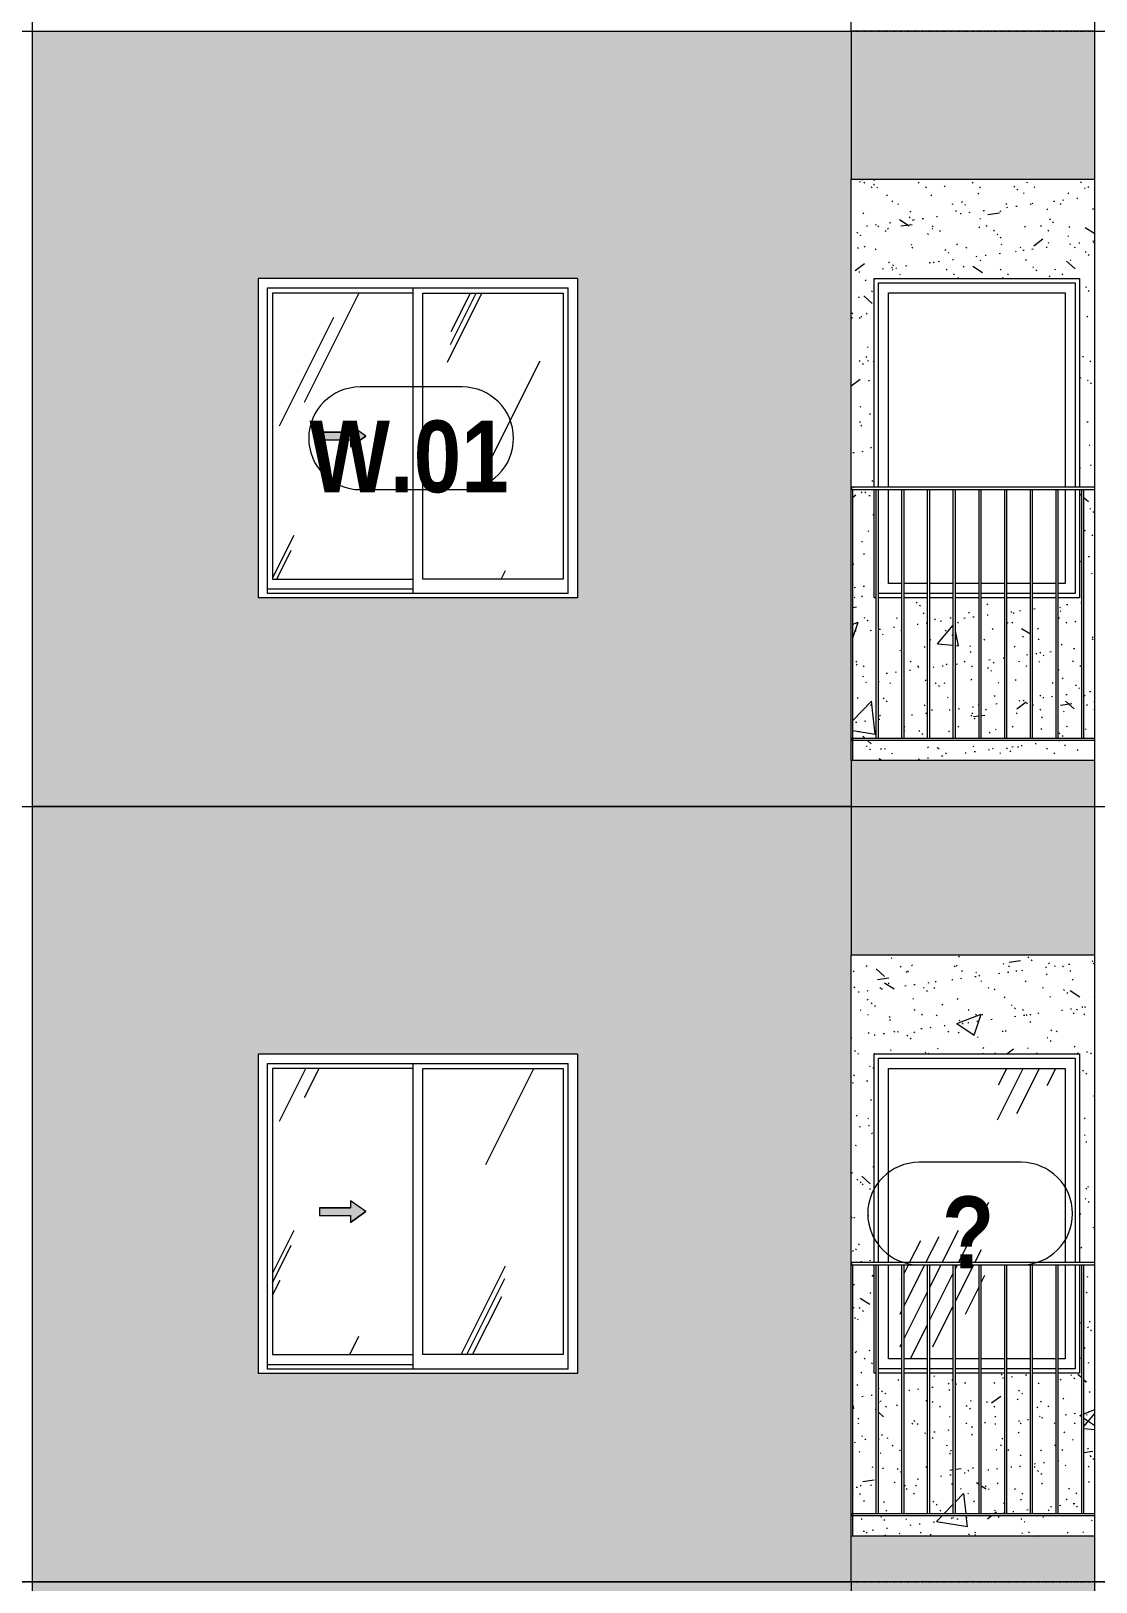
# Model space of a CAD drawing. Header units: millimetres. Extents: x 3451 to 201731, y -8641 to 35300.
# Drawn here: x 56840 to 61507, y 12400 to 19200 of the extents above; entities that cross this region are included whole.
import ezdxf

# ---------------------------------------------------------------- set-up
doc = ezdxf.new("R2010")
doc.units = ezdxf.units.MM
doc.linetypes.add('1 NÉT CALL OUT', pattern=[6, 3, -3])
doc.linetypes.add('Centre', pattern=[31.75, 6.35, -4.7625, 15.875, -4.7625])
for name, color, linetype, lineweight in [('0-1', 7, 'Continuous', 5), ('A-DETL-GENF', 92, 'Continuous', 9), ('A-DETL-GENF-2', 92, '1 NÉT CALL OUT', 9), ('A-FLOR-HRAL', 11, 'Continuous', 9), ('A-FLOR-HRAL-1', 253, 'Continuous', 9), ('A-FLOR-LEVL-2', 51, 'Centre', 9), ('A-GLAZ', 151, 'Continuous', 9), ('A-GLAZ-1', 7, 'Continuous', 9), ('A-GLAZ-3', 7, '1 NÉT CALL OUT', 9), ('A-GLAZ-IDEN', 152, 'Continuous', 9), ('A-WALL', 113, 'Continuous', 9), ('A-WALL-PATT-2', 9, 'Continuous', 9), ('A-WALL-PATT-4', 111, 'Continuous', 9), ('I-WALL', 2, 'Continuous', 9), ('I-WALL-1', 7, 'Continuous', 9)]:
    doc.layers.add(name, color=color, linetype=linetype, lineweight=lineweight)
doc.styles.add('Arial_B_2', font='arialbd.ttf', dxfattribs={"width": 0.85, "height": 315})
pattern_1 = [(50, (49422.4, 14125), (1093.104, -95.634), [114.3, -1257.3]), (355, (49422.4, 14125), (-211.46, 1146.34), [91.44, -1005.84]), (100.451, (49513.5, 14117), (881.66, 1050.7), [97.14, -1068.54]), (46.184, (49422.4, 14429.8), (1626.47, -252.26), [171.45, -1885.95]), (96.636, (49558, 14408.8), (1424.42, 1484.57), [145.71, -1602.81]), (351.184, (49422.4, 14429.8), (1424.43, 1484.55), [137.16, -1508.76]), (21, (49574.8, 14353.6), (909.686, -613.59), [114.3, -1257.3]), (326, (49574.8, 14353.6), (370.81, 1105.13), [91.44, -1005.84]), (71.451, (49650.6, 14302.5), (1280.5, 491.53), [97.14, -1068.54]), (37.5, (49422.43, 14125), (18.531, 507.33), [50.292, -943.356, 50.292, -970.788, -1009.65]), (37.5, (49422.43, 14125), (18.531, 507.33), [-2014.73, 50.29, -959.36]), (7.5, (49422.43, 14125), (400.918, 601.084), [50.292, -531.876, 50.292, -920.496, -384.81]), (7.5, (49422.43, 14125), (400.918, 601.084), [-1552.956, 50.29, -334.52]), (327.5, (49082.58, 14125), (813.545, -34.374), [50.292, -330.708, 50.292, -1138.428, -1577.34]), (327.5, (49082.58, 14125), (813.545, -34.374), [-1569.72, 50.29, -1527.05]), (317.5, (48930.2, 14125), (888.775, 152.56), [50.29, -445.01, 50.29, -739.14, -1120.14]), (317.5, (48930.2, 14125), (888.775, 152.56), [-1284.73, 50.29, -1069.85])]
pattern_2 = [(37.5, (49422.43, 14125), (-4.7995, 146.8239), [5.029, -110.795, 5.029, -124.511, -123.825]), (37.5, (49422.43, 14125), (-4.7995, 146.8239), [-245.364, 5.029, -118.796]), (7.5, (49422.43, 14125), (134.8574, 215.0472), [5.029, -57.455, 5.029, -99.365, -40.005]), (7.5, (49422.43, 14125), (134.8574, 215.0472), [-166.878, 5.029, -34.976]), (327.5, (49328.7, 14125), (237.2978, 0.4316), [5.029, -33.071, 5.029, -132.131, -179.07]), (327.5, (49328.7, 14125), (237.2978, 0.4316), [-175.26, 5.029, -174.041]), (317.5, (49328.7, 14125), (229.067, 66.8792), [5.029, -14.021, 5.029, -84.887, -102.87]), (317.5, (49328.7, 14125), (229.067, 66.8792), [-108.966, 5.029, -97.841])]
pattern_3 = [(63.435, (51212.7, 14229.33), (-0.001, 1524), [532.46, -2875.3]), (63.435, (49688.7, 14229.33), (-0.001, 1524), [532.46, -2875.3]), (63.435, (51942.24, 14523.8), (-0.001, 1524), [532.46, -2875.3]), (63.435, (50418.24, 14523.8), (-0.001, 1524), [532.46, -2875.3]), (63.435, (51831.8, 14419.83), (-0.001, 1524), [532.46, -2875.3]), (63.435, (50307.8, 14419.83), (-0.001, 1524), [532.46, -2875.3]), (63.435, (51719.26, 15015.1), (-0.001, 1524), [258.8, -3148.97]), (63.435, (50195.26, 15015.1), (-0.001, 1524), [258.8, -3148.97]), (63.435, (51645.65, 14922.95), (-0.001, 1524), [532.46, -2875.3]), (63.435, (50121.65, 14922.95), (-0.001, 1524), [532.46, -2875.3]), (63.435, (51658.64, 14989.1), (-0.001, 1524), [532.46, -2875.3]), (63.435, (50134.64, 14989.1), (-0.001, 1524), [532.46, -2875.3]), (63.435, (51043.8, 14698.94), (-0.001, 1524), [532.46, -2875.3]), (63.435, (49519.8, 14698.94), (-0.001, 1524), [532.46, -2875.3]), (63.435, (51056.8, 14776.9), (-0.001, 1524), [532.46, -2875.3]), (63.435, (49532.8, 14776.9), (-0.001, 1524), [532.46, -2875.3]), (63.435, (51060.3, 14833.1), (-0.001, 1524), [532.46, -2875.3]), (63.435, (49536.3, 14833.1), (-0.001, 1524), [532.46, -2875.3])]

# ---------------------------------------------------------------- blocks, each defined once
blk = doc.blocks.new('M_Fixed - 900 x 1400-V154-TKCS_MẶT CẮT C')
at = {"layer": 'A-GLAZ'}
h = blk.add_hatch(dxfattribs=at)
h.set_pattern_fill('FP_18', color=256, style=0, pattern_type=2)
h.set_pattern_definition([(63.435, (49613, 14220.2), (-766.75, 2300.24), [952.5, -571.5, 952.5, -571.5, -1211.7]), (63.435, (49613, 14220.2), (-766.75, 2300.24), [-3048, 381, -830.7]), (63.435, (49565.3, 14267.9), (-766.75, 2300.24), [762, -952.5, 571.5, -571.5, -1402.2]), (63.435, (49565.3, 14267.9), (-766.75, 2300.24), [-2857.5, 666.75, -735.46]), (63.435, (49565.3, 14410.8), (-766.75, 2300.24), [571.5, -1143, 381, -571.5, -1592.7]), (63.435, (49565.3, 14410.8), (-766.75, 2300.24), [-2667, 857.25, -735.46]), (63.435, (49708.2, 14267.9), (-766.75, 2300.24), [571.5, -1143, 476.25, -2068.96]), (63.435, (49851, 14410.8), (-766.75, 2300.24), [285.75, -1428.75, 190.5, -2354.7]), (63.435, (49613, 14648.9), (-766.75, 2300.24), [190.5, -1428.75, 190.5, -762, -1687.96]), (63.435, (49613, 14648.9), (-766.75, 2300.24), [-2571.75, 476.25, -1211.7]), (63.435, (50470.2, 14506), (-766.75, 2300.24), [952.5, -1428.75, 1143, -754.5]), (63.435, (50470.2, 14363.1), (-766.75, 2300.24), [1333.5, -952.5, 1428.75, -564]), (63.435, (50565.4, 14410.8), (-766.75, 2300.24), [1524, -762, 1143, -830.7]), (63.435, (50708.3, 14553.6), (-766.75, 2300.24), [952.5, -1333.5, 762, -1211.7]), (63.435, (50565.4, 14839.4), (-766.75, 2300.24), [476.25, -1905, 571.5, -1306.96]), (63.435, (50851.2, 14696.5), (-766.75, 2300.24), [381, -1905, 381, -1592.7])])
h.paths.add_polyline_path([(60994.4, 13378), (60994.4, 13790), (60891.9, 13790), (60891.9, 13378)])
h.paths.add_polyline_path([(61004.4, 13378), (61106.9, 13378), (61106.9, 13790), (61004.4, 13790), (61004.4, 13745.5)])
h.paths.add_polyline_path([(60779.4, 13378), (60881.9, 13378), (60881.9, 13790), (60779.4, 13790), (60779.4, 13559.5)])
h.paths.add_polyline_path([(61371.9, 13378), (61371.9, 13790), (61341.9, 13790), (61341.9, 13378)])
h.paths.add_polyline_path([(61331.9, 13378), (61331.9, 13790), (61229.4, 13790), (61229.4, 13378), (61307.5, 13378)])
h.paths.add_polyline_path([(60769.4, 13378), (60769.4, 13790), (60666.9, 13790), (60666.9, 13378)])
h.paths.add_polyline_path([(61116.9, 13378), (61219.4, 13378), (61219.4, 13790), (61116.9, 13790), (61116.9, 13633)])
h.paths.add_polyline_path([(60656.9, 13378), (60656.9, 13790), (60597.9, 13790), (60597.9, 13378)])
h.paths.add_polyline_path([(61019.9, 13800), (61371.9, 13800), (61371.9, 14652), (60597.9, 14652), (60597.9, 13800), (60949.9, 13800)])
at = {"layer": 'A-GLAZ-1'}
for p, q in [((60553.9, 14696), (61415.9, 14696)), ((60553.9, 13800), (60553.9, 14696)), ((61415.9, 14696), (61415.9, 13800)), ((60597.9, 14652), (61371.9, 14652)), ((60597.9, 13800), (60597.9, 14652)), ((61371.9, 14652), (61371.9, 13800)), ((60597.9, 13378), (60597.9, 13790)), ((61371.9, 13790), (61371.9, 13378)), ((61415.9, 13790), (61415.9, 13334)), ((60656.9, 13334), (60554.4, 13334)), ((60656.9, 13378), (60597.9, 13378)), ((60769.4, 13378), (60666.9, 13378)), ((60769.4, 13334), (60666.9, 13334)), ((60881.9, 13378), (60779.4, 13378)), ((60881.9, 13334), (60779.4, 13334)), ((60994.4, 13378), (60891.9, 13378)), ((60994.4, 13334), (60891.9, 13334)), ((61106.9, 13378), (61004.4, 13378)), ((61106.9, 13334), (61004.4, 13334)), ((61219.4, 13378), (61116.9, 13378)), ((61219.4, 13334), (61116.9, 13334)), ((61331.9, 13378), (61229.4, 13378)), ((61331.9, 13334), (61229.4, 13334)), ((61371.9, 13378), (61341.9, 13378)), ((61415.9, 13334), (61341.9, 13334))]:
    blk.add_line(p, q, dxfattribs=at)
blk = doc.blocks.new('Railing - 10mm-901206-TKCS_MẶT CẮT C')
at = {"layer": 'A-FLOR-HRAL-1'}
for p, q in [((68746.5, 5900), (68746.5, 6990)), ((68756.5, 5900), (68756.5, 6990))]:
    blk.add_line(p, q, dxfattribs=at)
blk = doc.blocks.new('Railing - 50 x 10mm-V12-TKCS_MẶT CẮT C')
at = {"layer": 'A-FLOR-HRAL-1'}
for p in [(60434.9, 6990), (60441.9, 5801.2)]:
    blk.add_line(p, (60441.9, 6990), dxfattribs=at)
blk = doc.blocks.new('Railing - Railing-V156-TKCS_MẶT CẮT C')
at = {"layer": 'A-FLOR-HRAL-1'}
for p, q in [((60436.9, 12690), (60436.9, 12700)), ((60436.9, 12700), (61501.9, 12700)), ((61501.9, 12690), (60436.9, 12690))]:
    blk.add_line(p, q, dxfattribs=at)
for name, p in [('Railing - 50 x 10mm-V12-TKCS_MẶT CẮT C', (0, 6800)), ('Railing - 10mm-901206-TKCS_MẶT CẮT C', (-8202.1, 6800)), ('Railing - 10mm-901206-TKCS_MẶT CẮT C', (-8089.6, 6800)), ('Railing - 10mm-901206-TKCS_MẶT CẮT C', (-7977.1, 6800)), ('Railing - 10mm-901206-TKCS_MẶT CẮT C', (-7864.6, 6800)), ('Railing - 10mm-901206-TKCS_MẶT CẮT C', (-7752.1, 6800)), ('Railing - 10mm-901206-TKCS_MẶT CẮT C', (-7639.6, 6800)), ('Railing - 10mm-901206-TKCS_MẶT CẮT C', (-7527.1, 6800)), ('Railing - 10mm-901206-TKCS_MẶT CẮT C', (-7414.6, 6800)), ('Railing - 10mm-901206-TKCS_MẶT CẮT C', (-7302.1, 6800))]:
    blk.add_blockref(name, p)
blk = doc.blocks.new('Top Rail Type - Top Rail_Internal_-883276-TKCS_MẶT CẮT C')
at = {"layer": 'A-FLOR-HRAL-1'}
for p, q in [((60436.9, 6990), (60436.9, 7000)), ((61501.9, 7000), (60436.9, 7000)), ((60436.9, 6990), (61501.9, 6990))]:
    blk.add_line(p, q, dxfattribs=at)
blk = doc.blocks.new('NCV_TKTC_TANG 3 - 4_rvt-1-TKCS_MẶT CẮT C')
at = {"layer": 'A-WALL-PATT-2'}
h = blk.add_hatch(dxfattribs=at)
h.set_pattern_fill('FP_4', color=256, style=0, pattern_type=2)
h.set_pattern_definition(pattern_1)
h.paths.add_polyline_path([(61307.5, 12601.2), (61501.9, 12601.2), (61501.9, 12690), (60441.9, 12690), (60441.9, 12601.2), (60657.2, 12601.2)])
h.paths.add_polyline_path([(61229.4, 12700), (61331.9, 12700), (61331.9, 13315), (61229.4, 13315), (61229.4, 12701.3)])
h.paths.add_polyline_path([(61219.4, 12700), (61219.4, 13315), (61116.9, 13315), (61116.9, 12700)])
h.paths.add_polyline_path([(61106.9, 12700), (61106.9, 13315), (61004.4, 13315), (61004.4, 12700)])
h.paths.add_polyline_path([(60441.9, 12700), (60544.4, 12700), (60544.4, 13315), (60534.9, 13315), (60534.9, 13790), (60441.9, 13790), (60441.9, 12945.8)])
h.paths.add_polyline_path([(60554.4, 12700), (60656.9, 12700), (60656.9, 13315), (60554.4, 13315), (60554.4, 12945.8)])
h.paths.add_polyline_path([(60666.9, 12700), (60769.4, 12700), (60769.4, 13315), (60666.9, 13315), (60666.9, 12945.8)])
h.paths.add_polyline_path([(60994.4, 12700), (60994.4, 13315), (60891.9, 13315), (60891.9, 12700)])
h.paths.add_polyline_path([(60881.9, 12700), (60881.9, 13315), (60779.4, 13315), (60779.4, 12700)])
h.paths.add_polyline_path([(61341.9, 12700), (61444.4, 12700), (61444.4, 13790), (61434.9, 13790), (61434.9, 13315), (61341.9, 13315), (61341.9, 12945.8)])
h.paths.add_polyline_path([(61501.9, 12700), (61501.9, 13790), (61454.4, 13790), (61454.4, 12700)])
h.paths.add_polyline_path([(60434.9, 13790), (60436.9, 13790), (60436.9, 13800), (60534.9, 13800), (60534.9, 14715), (61434.9, 14715), (61434.9, 13800), (61501.9, 13800), (61501.9, 15150), (60434.9, 15150), (60434.9, 14714.4)])
h = blk.add_hatch(dxfattribs=at)
h.set_pattern_fill('FP_5', color=256, style=0, pattern_type=2)
h.set_pattern_definition(pattern_2)
h.paths.add_polyline_path([(61307.5, 12601.2), (61501.9, 12601.2), (61501.9, 12690), (60441.9, 12690), (60441.9, 12601.2), (60657.2, 12601.2)])
h.paths.add_polyline_path([(61229.4, 12700), (61331.9, 12700), (61331.9, 13315), (61229.4, 13315), (61229.4, 12701.3)])
h.paths.add_polyline_path([(61219.4, 12700), (61219.4, 13315), (61116.9, 13315), (61116.9, 12700)])
h.paths.add_polyline_path([(61106.9, 12700), (61106.9, 13315), (61004.4, 13315), (61004.4, 12700)])
h.paths.add_polyline_path([(60441.9, 12700), (60544.4, 12700), (60544.4, 13315), (60534.9, 13315), (60534.9, 13790), (60441.9, 13790), (60441.9, 12945.8)])
h.paths.add_polyline_path([(60554.4, 12700), (60656.9, 12700), (60656.9, 13315), (60554.4, 13315), (60554.4, 12945.8)])
h.paths.add_polyline_path([(60666.9, 12700), (60769.4, 12700), (60769.4, 13315), (60666.9, 13315), (60666.9, 12945.8)])
h.paths.add_polyline_path([(60994.4, 12700), (60994.4, 13315), (60891.9, 13315), (60891.9, 12700)])
h.paths.add_polyline_path([(60881.9, 12700), (60881.9, 13315), (60779.4, 13315), (60779.4, 12700)])
h.paths.add_polyline_path([(61341.9, 12700), (61444.4, 12700), (61444.4, 13790), (61434.9, 13790), (61434.9, 13315), (61341.9, 13315), (61341.9, 12945.8)])
h.paths.add_polyline_path([(61501.9, 12700), (61501.9, 13790), (61454.4, 13790), (61454.4, 12700)])
h.paths.add_polyline_path([(60434.9, 13790), (60436.9, 13790), (60436.9, 13800), (60534.9, 13800), (60534.9, 14715), (61434.9, 14715), (61434.9, 13800), (61501.9, 13800), (61501.9, 15150), (60434.9, 15150), (60434.9, 14714.4)])
at = {"layer": 'I-WALL-1'}
for p, q in [((60534.9, 13800), (60534.9, 14715)), ((60534.9, 14715), (61434.9, 14715)), ((61434.9, 14715), (61434.9, 13800)), ((60534.9, 13315), (60534.9, 13790)), ((61434.9, 13790), (61434.9, 13315)), ((60544.4, 13315), (60534.9, 13315)), ((60656.9, 13315), (60554.4, 13315)), ((60769.4, 13315), (60666.9, 13315)), ((60881.9, 13315), (60779.4, 13315)), ((60994.4, 13315), (60891.9, 13315)), ((61106.9, 13315), (61004.4, 13315)), ((61219.4, 13315), (61116.9, 13315)), ((61331.9, 13315), (61229.4, 13315)), ((61434.9, 13315), (61341.9, 13315))]:
    blk.add_line(p, q, dxfattribs=at)
at = {"layer": 'A-FLOR-HRAL'}
for name, p in [('Railing - Railing-V156-TKCS_MẶT CẮT C', (0, 0)), ('Top Rail Type - Top Rail_Internal_-883276-TKCS_MẶT CẮT C', (0, 6800))]:
    blk.add_blockref(name, p, dxfattribs=at)
at = {"layer": 'A-GLAZ'}
blk.add_blockref('M_Fixed - 900 x 1400-V154-TKCS_MẶT CẮT C', (0, 0), dxfattribs=at)
blk = doc.blocks.new('M_Fixed - 900 x 1400-901191-TKCS_MẶT CẮT C')
at = {"layer": 'A-GLAZ-1'}
for p, q in [((68756, 7896), (69618, 7896)), ((68756, 7000), (68756, 7896)), ((69618, 7896), (69618, 7000)), ((68800, 7852), (69574, 7852)), ((68800, 7000), (68800, 7852)), ((69574, 7852), (69574, 7000)), ((68800, 6578), (68800, 6990)), ((69574, 6990), (69574, 6578)), ((69618, 6990), (69618, 6534)), ((68859, 6534), (68756.5, 6534)), ((68859, 6578), (68800, 6578)), ((68971.5, 6578), (68869, 6578)), ((68971.5, 6534), (68869, 6534)), ((69084, 6578), (68981.5, 6578)), ((69084, 6534), (68981.5, 6534)), ((69196.5, 6578), (69094, 6578)), ((69196.5, 6534), (69094, 6534)), ((69309, 6578), (69206.5, 6578)), ((69309, 6534), (69206.5, 6534)), ((69421.5, 6578), (69319, 6578)), ((69421.5, 6534), (69319, 6534)), ((69534, 6578), (69431.5, 6578)), ((69534, 6534), (69431.5, 6534)), ((69574, 6578), (69544, 6578)), ((69618, 6534), (69544, 6534))]:
    blk.add_line(p, q, dxfattribs=at)
blk = doc.blocks.new('NCV_TKTC_TANG 5_rvt-1-TKCS_MẶT CẮT C')
at = {"layer": 'A-WALL-PATT-2'}
h = blk.add_hatch(dxfattribs=at)
h.set_pattern_fill('FP_4', color=256, style=0, pattern_type=2)
h.set_pattern_definition(pattern_1)
h.paths.add_polyline_path([(61501.9, 16001.2), (61501.9, 16090), (60441.9, 16090), (60441.9, 16001.2), (61342.7, 16001.2)])
h.paths.add_polyline_path([(61229.4, 16100), (61331.9, 16100), (61331.9, 16715), (61229.4, 16715), (61229.4, 16101.3)])
h.paths.add_polyline_path([(61116.9, 16100), (61219.4, 16100), (61219.4, 16715), (61116.9, 16715), (61116.9, 16200.7)])
h.paths.add_polyline_path([(60891.9, 16100), (60994.4, 16100), (60994.4, 16715), (60891.9, 16715), (60891.9, 16213.6)])
h.paths.add_polyline_path([(60881.9, 16100), (60881.9, 16715), (60779.4, 16715), (60779.4, 16100)])
h.paths.add_polyline_path([(61106.9, 16100), (61106.9, 16715), (61004.4, 16715), (61004.4, 16100)])
h.paths.add_polyline_path([(60441.9, 16100), (60544.4, 16100), (60544.4, 16715), (60534.9, 16715), (60534.9, 17190), (60441.9, 17190), (60441.9, 16531.1)])
h.paths.add_polyline_path([(60554.4, 16100), (60656.9, 16100), (60656.9, 16715), (60554.4, 16715), (60554.4, 16697.7)])
h.paths.add_polyline_path([(61454.4, 16100), (61501.9, 16100), (61501.9, 17190), (61454.4, 17190), (61454.4, 16542.9)])
h.paths.add_polyline_path([(60769.4, 16100), (60769.4, 16715), (60666.9, 16715), (60666.9, 16100), (60766.4, 16100)])
h.paths.add_polyline_path([(61341.9, 16100), (61444.4, 16100), (61444.4, 17190), (61434.9, 17190), (61434.9, 16715), (61341.9, 16715), (61341.9, 16542.9)])
h.paths.add_polyline_path([(60434.9, 17190), (60436.9, 17190), (60436.9, 17200), (60534.9, 17200), (60534.9, 18115), (61434.9, 18115), (61434.9, 17200), (61501.9, 17200), (61501.9, 18550), (60434.9, 18550), (60434.9, 17741.9)])
h = blk.add_hatch(dxfattribs=at)
h.set_pattern_fill('FP_5', color=256, style=0, pattern_type=2)
h.set_pattern_definition(pattern_2)
h.paths.add_polyline_path([(61501.9, 16001.2), (61501.9, 16090), (60441.9, 16090), (60441.9, 16001.2), (61342.7, 16001.2)])
h.paths.add_polyline_path([(61229.4, 16100), (61331.9, 16100), (61331.9, 16715), (61229.4, 16715), (61229.4, 16101.3)])
h.paths.add_polyline_path([(61116.9, 16100), (61219.4, 16100), (61219.4, 16715), (61116.9, 16715), (61116.9, 16200.7)])
h.paths.add_polyline_path([(60891.9, 16100), (60994.4, 16100), (60994.4, 16715), (60891.9, 16715), (60891.9, 16213.6)])
h.paths.add_polyline_path([(60881.9, 16100), (60881.9, 16715), (60779.4, 16715), (60779.4, 16100)])
h.paths.add_polyline_path([(61106.9, 16100), (61106.9, 16715), (61004.4, 16715), (61004.4, 16100)])
h.paths.add_polyline_path([(60441.9, 16100), (60544.4, 16100), (60544.4, 16715), (60534.9, 16715), (60534.9, 17190), (60441.9, 17190), (60441.9, 16531.1)])
h.paths.add_polyline_path([(60554.4, 16100), (60656.9, 16100), (60656.9, 16715), (60554.4, 16715), (60554.4, 16697.7)])
h.paths.add_polyline_path([(61454.4, 16100), (61501.9, 16100), (61501.9, 17190), (61454.4, 17190), (61454.4, 16542.9)])
h.paths.add_polyline_path([(60769.4, 16100), (60769.4, 16715), (60666.9, 16715), (60666.9, 16100), (60766.4, 16100)])
h.paths.add_polyline_path([(61341.9, 16100), (61444.4, 16100), (61444.4, 17190), (61434.9, 17190), (61434.9, 16715), (61341.9, 16715), (61341.9, 16542.9)])
h.paths.add_polyline_path([(60434.9, 17190), (60436.9, 17190), (60436.9, 17200), (60534.9, 17200), (60534.9, 18115), (61434.9, 18115), (61434.9, 17200), (61501.9, 17200), (61501.9, 18550), (60434.9, 18550), (60434.9, 17741.9)])
at = {"layer": 'I-WALL-1'}
for p, q in [((60534.9, 17200), (60534.9, 18115)), ((60534.9, 18115), (61434.9, 18115)), ((61434.9, 18115), (61434.9, 17200)), ((60534.9, 16715), (60534.9, 17190)), ((61434.9, 17190), (61434.9, 16715)), ((60544.4, 16715), (60534.9, 16715)), ((60656.9, 16715), (60554.4, 16715)), ((60769.4, 16715), (60666.9, 16715)), ((60881.9, 16715), (60779.4, 16715)), ((60994.4, 16715), (60891.9, 16715)), ((61106.9, 16715), (61004.4, 16715)), ((61219.4, 16715), (61116.9, 16715)), ((61331.9, 16715), (61229.4, 16715)), ((61434.9, 16715), (61341.9, 16715))]:
    blk.add_line(p, q, dxfattribs=at)
at = {"layer": 'A-FLOR-HRAL'}
for name, p in [('Railing - Railing-V156-TKCS_MẶT CẮT C', (0, 3400)), ('Top Rail Type - Top Rail_Internal_-883276-TKCS_MẶT CẮT C', (0, 10200))]:
    blk.add_blockref(name, p, dxfattribs=at)
at = {"layer": 'A-GLAZ'}
blk.add_blockref('M_Fixed - 900 x 1400-901191-TKCS_MẶT CẮT C', (-8202.1, 10200), dxfattribs=at)
blk = doc.blocks.new('1_FAMILY RVT - W01-WxH 1400x1400xmm-V168-TKCS_MẶT CẮT C')
at = {"layer": 'A-DETL-GENF-2'}
blk.add_hatch(color=256, dxfattribs=at).paths.add_polyline_path([(58239.8, 17376.5), (58307.5, 17423.9), (58239.8, 17471.4), (58239.8, 17440.9), (58104.3, 17440.9), (58104.3, 17407), (58239.8, 17407)])
at = {"layer": 'A-GLAZ'}
h = blk.add_hatch(dxfattribs=at)
h.set_pattern_fill('FP_2', color=256, style=0, pattern_type=2)
h.set_pattern_definition(pattern_3)
h.paths.add_polyline_path([(58513.1, 16797), (58513.1, 18050.9), (57898.8, 18050.9), (57898.8, 16797)])
h.paths.add_polyline_path([(58239.8, 17376.5), (58239.8, 17407), (58104.3, 17407), (58104.3, 17440.9), (58239.8, 17440.9), (58239.8, 17471.4), (58307.5, 17423.9), (58283.4, 17407)])
h = blk.add_hatch(dxfattribs=at)
h.set_pattern_fill('FP_2', color=256, style=0, pattern_type=2)
h.set_pattern_definition(pattern_3)
h.paths.add_polyline_path([(58557.5, 16797), (59171.8, 16797), (59171.8, 18050.9), (58557.5, 18050.9), (58557.5, 17674.5)])
at = {"layer": 'A-DETL-GENF'}
for p, q in [((58104.3, 17440.9), (58104.3, 17407)), ((58104.3, 17440.9), (58239.8, 17440.9)), ((58239.8, 17440.9), (58104.3, 17440.9)), ((58104.3, 17440.9), (58104.3, 17407)), ((58239.8, 17471.4), (58239.8, 17440.9)), ((58307.5, 17423.9), (58239.8, 17471.4)), ((58307.5, 17423.9), (58239.8, 17471.4)), ((58239.8, 17471.4), (58239.8, 17440.9)), ((58307.5, 17423.9), (58239.8, 17376.5)), ((58239.8, 17376.5), (58307.5, 17423.9)), ((58104.3, 17407), (58239.8, 17407)), ((58104.3, 17407), (58239.8, 17407)), ((58239.8, 17407), (58239.8, 17376.5)), ((58239.8, 17407), (58239.8, 17376.5))]:
    blk.add_line(p, q, dxfattribs=at)
at = {"layer": 'A-GLAZ'}
for p, q in [((59235.3, 18114.4), (57835.3, 18114.4)), ((57835.3, 18114.4), (57835.3, 16714.4)), ((59235.3, 18114.4), (59235.3, 16714.4)), ((57876.2, 18073.5), (59194.4, 18073.5)), ((57876.2, 16733.5), (57876.2, 18073.5)), ((57898.8, 18050.9), (57898.8, 16797)), ((58513.1, 18050.9), (57898.8, 18050.9)), ((58513.1, 18073.5), (58513.1, 16733.5)), ((58557.5, 16797), (58557.5, 18050.9)), ((58557.5, 18050.9), (59171.8, 18050.9)), ((59171.8, 18050.9), (59171.8, 16797)), ((59194.4, 16733.5), (59194.4, 18073.5)), ((57898.8, 16797), (58513.1, 16797)), ((59171.8, 16797), (58557.5, 16797)), ((58513.1, 16752.5), (57876.2, 16752.5)), ((58513.1, 16752.5), (57876.2, 16752.5)), ((59194.4, 16733.5), (57876.2, 16733.5)), ((59235.3, 16714.4), (57835.3, 16714.4))]:
    blk.add_line(p, q, dxfattribs=at)
blk = doc.blocks.new('1_FAMILY RVT - W01-WxH 1400x1400xmm-V201-TKCS_MẶT CẮT C')
at = {"layer": 'A-DETL-GENF-2'}
blk.add_hatch(color=256, dxfattribs=at).paths.add_polyline_path([(58239.8, 13976.5), (58307.5, 14023.9), (58239.8, 14071.4), (58239.8, 14040.9), (58104.3, 14040.9), (58104.3, 14007), (58239.8, 14007)])
at = {"layer": 'A-GLAZ'}
h = blk.add_hatch(dxfattribs=at)
h.set_pattern_fill('FP_2', color=256, style=0, pattern_type=2)
h.set_pattern_definition(pattern_3)
h.paths.add_polyline_path([(58513.1, 13397), (58513.1, 14650.9), (57898.8, 14650.9), (57898.8, 13397)])
h.paths.add_polyline_path([(58239.8, 13976.5), (58239.8, 14007), (58104.3, 14007), (58104.3, 14040.9), (58239.8, 14040.9), (58239.8, 14071.4), (58307.5, 14023.9), (58283.4, 14007)])
h = blk.add_hatch(dxfattribs=at)
h.set_pattern_fill('FP_2', color=256, style=0, pattern_type=2)
h.set_pattern_definition(pattern_3)
h.paths.add_polyline_path([(59171.8, 13397), (59171.8, 14650.9), (58557.5, 14650.9), (58557.5, 13397), (58735.1, 13397)])
at = {"layer": 'A-DETL-GENF'}
for p, q in [((58104.3, 14040.9), (58104.3, 14007)), ((58104.3, 14040.9), (58239.8, 14040.9)), ((58239.8, 14040.9), (58104.3, 14040.9)), ((58104.3, 14040.9), (58104.3, 14007)), ((58239.8, 14071.4), (58239.8, 14040.9)), ((58307.5, 14023.9), (58239.8, 14071.4)), ((58307.5, 14023.9), (58239.8, 14071.4)), ((58239.8, 14071.4), (58239.8, 14040.9)), ((58307.5, 14023.9), (58239.8, 13976.5)), ((58239.8, 13976.5), (58307.5, 14023.9)), ((58104.3, 14007), (58239.8, 14007)), ((58104.3, 14007), (58239.8, 14007)), ((58239.8, 14007), (58239.8, 13976.5)), ((58239.8, 14007), (58239.8, 13976.5))]:
    blk.add_line(p, q, dxfattribs=at)
at = {"layer": 'A-GLAZ'}
for p, q in [((59235.3, 14714.4), (57835.3, 14714.4)), ((57835.3, 14714.4), (57835.3, 13314.4)), ((59235.3, 14714.4), (59235.3, 13314.4)), ((57876.2, 14673.5), (59194.4, 14673.5)), ((57876.2, 13333.5), (57876.2, 14673.5)), ((57898.8, 14650.9), (57898.8, 13397)), ((58513.1, 14650.9), (57898.8, 14650.9)), ((58513.1, 14673.5), (58513.1, 13333.5)), ((58557.5, 13397), (58557.5, 14650.9)), ((58557.5, 14650.9), (59171.8, 14650.9)), ((59171.8, 14650.9), (59171.8, 13397)), ((59194.4, 13333.5), (59194.4, 14673.5)), ((57898.8, 13397), (58513.1, 13397)), ((59171.8, 13397), (58557.5, 13397)), ((58513.1, 13352.5), (57876.2, 13352.5)), ((58513.1, 13352.5), (57876.2, 13352.5)), ((59194.4, 13333.5), (57876.2, 13333.5)), ((59235.3, 13314.4), (57835.3, 13314.4))]:
    blk.add_line(p, q, dxfattribs=at)
blk = doc.blocks.new('SSA-WINDOW TAG - 10-2062020-TKCS_MẶT CẮT C')
at = {"layer": 'A-GLAZ-IDEN'}
for p, q in [((47626.5, 10839.4), (47178.9, 10839.4)), ((47178.9, 10389.4), (47626.5, 10389.4))]:
    blk.add_line(p, q, dxfattribs=at)
for centre, start, end in [((47178.9, 10614.4), 90, 270), ((47626.5, 10614.4), 270, 90)]:
    blk.add_arc(centre, 225, start, end, dxfattribs=at)

msp = doc.modelspace()

# ---------------------------------------------------------------- hatches: boundary and pattern name
at = {"layer": 'A-WALL-PATT-4'}
h = msp.add_hatch(color=256, dxfattribs=at)
h.paths.add_polyline_path([(56845.3, 15800), (60434.9, 15800), (60434.9, 19200), (56845.3, 19200), (56845.3, 16542.9)])
h.paths.add_polyline_path([(59194.4, 16714.4), (57835.3, 16714.4), (57835.3, 18114.4), (59235.3, 18114.4), (59235.3, 16714.4)])
for points in [[(61307.5, 18550), (61501.9, 18550), (61501.9, 19200), (60434.9, 19200), (60434.9, 18550)], [(61501.9, 15800), (61501.9, 16001.2), (60434.9, 16001.2), (60434.9, 15800), (61307.5, 15800)], [(61501.9, 15150), (61501.9, 15800), (60434.9, 15800), (60434.9, 15150), (61307.5, 15150)], [(61307.5, 12400), (61501.9, 12400), (61501.9, 12601.2), (60434.9, 12601.2), (60434.9, 12400)], [(61501.9, 11750), (61501.9, 12400), (60434.9, 12400), (60434.9, 11750), (61307.5, 11750)]]:
    msp.add_hatch(color=256, dxfattribs=at).paths.add_polyline_path(points)
h = msp.add_hatch(color=256, dxfattribs=at)
h.paths.add_polyline_path([(56845.3, 12400), (60434.9, 12400), (60434.9, 15800), (56845.3, 15800), (56845.3, 12945.8)])
h.paths.add_polyline_path([(57876.2, 13314.4), (57835.3, 13314.4), (57835.3, 14714.4), (59235.3, 14714.4), (59235.3, 13314.4), (58735.1, 13314.4)])
h = msp.add_hatch(color=256, dxfattribs=at)
h.paths.add_polyline_path([(56845.3, 9000), (60434.9, 9000), (60434.9, 12400), (56845.3, 12400), (56845.3, 9200)])
h.paths.add_polyline_path([(58735.1, 9914.4), (57835.3, 9914.4), (57835.3, 11314.4), (59235.3, 11314.4), (59235.3, 9914.4), (59194.4, 9914.4)])

# ---------------------------------------------------------------- linework, layer by layer
at = {"layer": 'A-FLOR-LEVL-2'}
for p, q in [((3450.8, 19200), (93442.9, 19200)), ((3450.8, 15800), (93442.9, 15800)), ((3450.8, 12400), (93442.9, 12400))]:
    msp.add_line(p, q, dxfattribs=at)
at = {"layer": 'A-WALL'}
for p, q in [((56845.3, 29400), (56845.3, 5600)), ((61501.9, 5600), (61501.9, 29400)), ((60434.9, 19200), (60434.9, 25350)), ((53301.9, 19200), (60434.9, 19200)), ((61501.9, 19200), (68634.9, 19200)), ((60434.9, 16001.2), (60434.9, 18550)), ((53301.9, 15800), (60434.9, 15800)), ((60434.9, 15800), (56845.3, 15800)), ((61501.9, 15800), (68634.9, 15800)), ((60434.9, 12400), (60434.9, 15150)), ((60434.9, 12400), (53301.9, 12400)), ((56845.3, 12400), (60434.9, 12400)), ((68634.9, 12400), (61501.9, 12400))]:
    msp.add_line(p, q, dxfattribs=at)
at = {"layer": 'I-WALL'}
for p, q in [((61501.9, 19200), (60434.9, 19200)), ((60434.9, 19200), (60434.9, 18550)), ((60434.9, 18550), (61501.9, 18550)), ((61501.9, 16001.2), (60434.9, 16001.2)), ((60434.9, 16001.2), (60434.9, 15150)), ((60434.9, 15800), (61501.9, 15800)), ((60434.9, 15150), (61501.9, 15150)), ((61501.9, 12601.2), (60434.9, 12601.2)), ((61501.9, 12400), (60434.9, 12400)), ((60434.9, 12400), (60434.9, 11750))]:
    msp.add_line(p, q, dxfattribs=at)

# ---------------------------------------------------------------- block references
at = {"layer": '0-1'}
for name in ['NCV_TKTC_TANG 5_rvt-1-TKCS_MẶT CẮT C', 'NCV_TKTC_TANG 3 - 4_rvt-1-TKCS_MẶT CẮT C']:
    msp.add_blockref(name, (0, 0), dxfattribs=at)
at = {"layer": 'A-GLAZ-3'}
for name in ['1_FAMILY RVT - W01-WxH 1400x1400xmm-V168-TKCS_MẶT CẮT C', '1_FAMILY RVT - W01-WxH 1400x1400xmm-V201-TKCS_MẶT CẮT C']:
    msp.add_blockref(name, (0, 0), dxfattribs=at)
at = {"layer": 'A-GLAZ-IDEN'}
for p in [(11103.3, 6800), (13552.9, 3400.6)]:
    msp.add_blockref('SSA-WINDOW TAG - 10-2062020-TKCS_MẶT CẮT C', p, dxfattribs=at)

# ---------------------------------------------------------------- texts
at = {"layer": 'A-GLAZ-IDEN', "char_height": 315, "attachment_point": 5, "line_spacing_factor": 0.936439, "style": 'Arial_B_2'}
for s, insert, width in [('\\pt6.3756,12.7512,19.12365,25.49925,31.87485,38.25045,44.62605,50.9985,57.3741,63.7497,70.1253,76.5009,82.8765,89.24895,95.62455,102.00015,108.37575,114.75135,121.1238,127.4994,133.875,140.2506,146.6262,152.99865,159.37425,165.74985,172.12545,178.50105,184.8735,191.2491,197.6247,204.0003;W.01', (58496.7, 17332.5), 902.7), ('\\pt6.3756,12.7512,19.12365,25.49925,31.87485,38.25045,44.62605,50.9985,57.3741,63.7497,70.1253,76.5009,82.8765,89.24895,95.62455,102.00015,108.37575,114.75135,121.1238,127.4994,133.875,140.2506,146.6262,152.99865,159.37425,165.74985,172.12545,178.50105,184.8735,191.2491,197.6247,204.0003;?', (60946.9, 13933.1), 235.875)]:
    msp.add_mtext(s, dxfattribs=dict(at, insert=insert, width=width))

doc.saveas('drawing.dxf')
